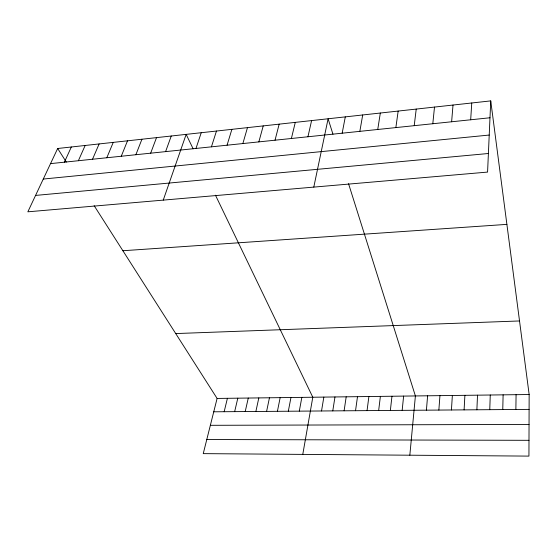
<?xml version="1.0" encoding="UTF-8"?>
<svg xmlns="http://www.w3.org/2000/svg" width="557" height="557" viewBox="0 0 557 557"><rect width="100%" height="100%" fill="white"/><g stroke="black" fill="none" stroke-linecap="round" stroke-linejoin="round"><path stroke-width="0.84" d="M490.738 100.894L487.577 172.085L27.85 211.82L57.663 148.496L490.738 100.894L529.15 394.523L528.934 456.106L203.249 453.635L217.105 398.436L94.154 205.7M515.873 409.486L516.081 394.683M502.762 409.583L503.117 394.85M489.763 409.68L490.264 395.01M476.876 409.785L477.523 395.171M464.099 409.882L464.893 395.324M451.428 409.98L452.361 395.484M470.679 119.783L471.758 102.982M438.86 410.077L439.939 395.637M451.623 121.774L453.015 105.036M426.404 410.168L427.616 395.797M409.834 455.201L415.397 395.95L348.536 183.671M402.161 410.356L403.63 396.097M432.803 123.738L434.502 107.076M390.36 410.446L391.961 396.243M378.663 410.537L380.382 396.389M414.22 125.673L416.225 109.081M367.049 410.627L368.894 396.528M355.533 410.718L357.497 396.675M395.867 127.588L398.164 111.066M344.108 410.801L346.189 396.814M332.773 410.892L334.973 396.953M377.743 129.482L380.327 113.029M321.528 410.975L323.84 397.099M359.843 131.348L362.704 114.965M302.778 454.387L312.797 397.232L215.462 195.194M299.304 411.15L301.838 397.371M288.317 411.233L290.956 397.51M342.165 133.193L345.298 116.879M277.414 411.317L280.164 397.642M313.793 187.103L328.101 118.773L332.954 134.195M266.601 411.4L269.456 397.775M255.872 411.484L258.824 397.914M245.219 411.56L248.276 398.046M307.944 136.764L311.6 120.584M234.65 411.644L237.811 398.171M291.388 138.491L295.287 122.38M224.158 411.727L227.416 398.304M275.026 140.197L279.168 124.148M258.852 141.889L263.224 125.903M242.866 143.56L247.468 127.637M227.061 145.21L231.879 129.349M211.43 146.839L216.471 131.041M195.98 148.447L201.237 132.719M163.25 200.116L186.163 134.369L193.112 148.789M165.596 151.622L171.257 136.012M150.655 153.182L156.517 137.628M135.88 154.721L141.938 139.236M121.266 156.245L127.511 140.817M106.812 157.756L113.238 142.39M92.518 159.246L99.125 143.943M78.37 160.722L85.158 145.474M64.382 162.184L71.338 146.992M50.541 163.626L489.986 117.771M43.279 179.048L489.22 135.052M35.571 195.423L488.398 153.502M122.888 250.741L506.891 224.374M175.727 333.573L519.528 320.957M217.105 398.436L529.15 394.523M213.749 411.804L529.101 409.381M210.358 425.311L529.046 424.427M206.793 439.529L528.99 440.315M57.663 148.496L66.29 162.024"/></g></svg>
